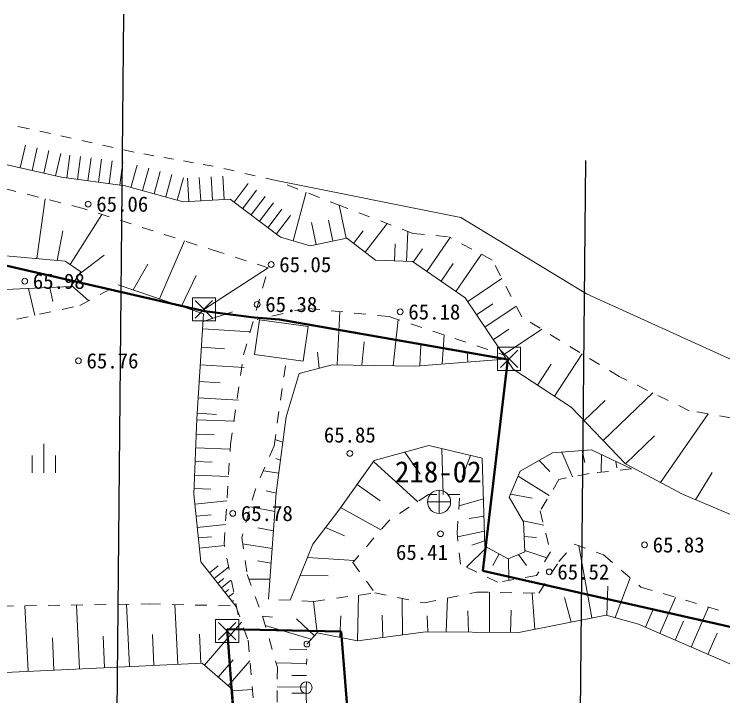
# Model space of a CAD drawing. Units: millimetres, scale not verified. Extents: x 0 to 478532, y 0 to 420999.
# Drawn here: x 160449 to 191054, y 176582 to 206000 of the extents above; entities that cross this region are included whole.
import ezdxf
from ezdxf.enums import TextEntityAlignment as Align

# ---------------------------------------------------------------- set-up
doc = ezdxf.new("R2010")
doc.units = ezdxf.units.MM
doc.header["$LTSCALE"] = 500
doc.linetypes.add('USER1', pattern=[2, 1, -1])
doc.linetypes.add('USER3', pattern=[2, 0.5, -1.5])
for name, color, linetype, lineweight in [('BGD', 7, 'Continuous', 13), ('BGD-EXST', 7, 'Continuous', 13), ('BMK-1', 171, 'Continuous', 25), ('BMK-SRVR', 3, 'Continuous', 13), ('境界', 6, 'Continuous', 50)]:
    doc.layers.add(name, color=color, linetype=linetype, lineweight=lineweight)
doc.styles.add('ＭＳ ゴシック', font='')
doc.styles.get('ＭＳ ゴシック').set_extended_font_data('MS Gothic')

msp = doc.modelspace()

# ---------------------------------------------------------------- linework, layer by layer
at = {"layer": 'BGD'}
for p, q in [((161108.1, 201049.7), (160609.4, 201156.8)), ((162011.6, 200848.9), (161559.9, 200949.3)), ((162915.1, 200648), (162463.4, 200748.4)), ((163818.6, 200447.1), (163366.9, 200547.6)), ((160712.8, 199369), (160937.5, 200343.5)), ((161220.4, 199252.1), (161445, 200226.5)), ((164722.1, 200246.3), (164270.4, 200346.7)), ((162489.2, 198959.6), (158429, 199895.5)), ((161727.9, 199135.1), (161952.5, 200109.5)), ((162235.4, 199018.1), (162460, 199992.5)), ((162718.5, 198929.1), (162850.2, 199920.4)), ((163177.1, 198868.2), (163308.9, 199859.5)), ((165625.6, 200045.4), (165173.9, 200145.8)), ((166480.4, 199893.5), (166053, 199969.5)), ((163635.8, 198807.2), (163767.5, 199798.5)), ((164094.4, 198746.3), (164226.1, 199737.6)), ((164553, 198685.3), (164684.8, 199676.6)), ((165011.7, 198624.4), (165143.4, 199615.7)), ((167335.3, 199741.6), (166907.9, 199817.6)), ((168190.1, 199589.8), (167762.7, 199665.7)), ((165491.1, 198524.8), (165757.2, 199488.8)), ((165991.2, 198386.7), (166257.4, 199350.6)), ((169045, 199437.9), (168617.6, 199513.8)), ((169951.3, 199232), (169498.1, 199334.9)), ((165241, 198593.9), (162489.2, 198959.6)), ((166491.4, 198248.6), (166757.6, 199212.5)), ((166991.6, 198110.5), (167257.7, 199074.4)), ((168503.8, 197948.3), (168444.9, 198946.5)), ((169011.9, 197978.3), (168952.9, 198976.5)), ((169519.9, 198008.3), (169461, 199006.5)), ((170857.6, 199026.1), (170404.4, 199129.1)), ((167491.7, 197972.4), (167757.9, 198936.3)), ((167995.8, 197918.3), (167936.9, 198916.6)), ((169955.9, 197886.3), (170557, 198685.5)), ((171763.9, 198820.3), (171310.7, 198923.2)), ((171763.9, 198820.3), (179742.9, 197222.3)), ((167741.8, 197903.3), (165241, 198593.9)), ((170319.9, 197612.6), (170921, 198411.7)), ((161423.6, 195450.5), (161791.5, 198029.1)), ((169773.9, 198023.2), (167741.8, 197903.3)), ((171958.1, 196380.5), (169773.9, 198023.2)), ((170684, 197338.8), (171285.1, 198137.9)), ((172501, 196218), (173056.5, 198314)), ((171048, 197065), (171649.1, 197864.2)), ((174788.2, 196326.9), (174486.5, 197754)), ((171412, 196791.2), (172013.1, 197590.4)), ((162867.6, 195194.3), (164241.6, 197353.8)), ((171776.1, 196517.4), (172377.2, 197316.6)), ((174217.4, 196206.2), (174026.8, 197107.4)), ((179742.9, 197222.3), (185167.6, 193931.3)), ((173496.4, 196053.8), (173293.1, 197015.4)), ((175606.2, 195723.7), (176553.5, 196966.3)), ((162302.3, 195375.2), (162546.6, 196654.9)), ((175109.1, 196102.7), (175526.8, 196650.4)), ((177395.3, 195330), (177444.5, 196627.2)), ((166728.9, 193718.2), (167806.3, 196213.9)), ((171958.1, 196380.5), (173234.8, 195998.5)), ((173234.8, 195998.5), (174809.2, 196331.3)), ((174809.2, 196331.3), (176056.1, 195380.7)), ((178273.9, 194892.3), (179279, 196357.6)), ((176876.4, 195349.6), (176904.3, 196085.9)), ((177687.8, 195294.3), (178087.9, 195877.6)), ((162652.1, 195345.2), (159256.9, 195636.3)), ((163261.3, 194783.2), (164340.1, 195599.9)), ((179529.2, 194031.1), (180630.1, 195636)), ((163324.6, 194874.4), (162652.1, 195345.2)), ((176056.1, 195380.7), (177649.9, 195320.3)), ((177649.9, 195320.3), (179922.1, 193761.6)), ((165588.7, 194105.8), (166215.1, 195216.4)), ((168645.1, 193261.5), (171423.9, 195050.7)), ((178887.3, 194471.5), (179413.3, 195238.2)), ((162889.5, 194247.2), (163324.6, 194874.4)), ((167681.1, 193394.5), (168311.8, 194727.2)), ((180035.4, 193593.4), (181510.9, 194587)), ((162889.5, 194247.2), (157792.7, 194014.3)), ((161066.2, 194163.9), (161334.9, 193001.5)), ((161985, 194205.8), (162124.6, 193595.4)), ((162922.9, 194295.3), (163668.2, 193631.8)), ((164943.1, 194325.3), (168632.6, 193071.1)), ((179922.1, 193761.6), (182000.4, 190675.3)), ((185167.6, 193931.3), (191571.6, 191025.5)), ((168270.1, 192886.5), (169020.1, 193636.5)), ((168270.1, 193636.5), (169020.1, 192886.5)), ((180415.3, 193029.2), (181120.6, 193504.1)), ((168610.9, 192740.9), (169884.3, 193154.7)), ((174403, 190868), (174509, 193162.7)), ((180778.5, 192489.8), (182127, 193397.9)), ((168335, 188534.1), (168632.6, 193071.1)), ((176819.2, 190830), (177028.3, 192820.9)), ((171040.9, 192813.2), (170828.3, 191318.2)), ((173139.8, 192514.7), (171040.9, 192813.2)), ((172927.2, 191019.7), (173139.8, 192514.7)), ((168590, 192421.4), (170660.8, 192285.6)), ((181141.4, 191951), (181814.9, 192404.5)), ((181585.7, 191291.2), (183235.1, 192402)), ((178926.2, 190902.3), (179016.7, 192157.3)), ((168538, 191628.6), (169528.9, 191563.6)), ((175458.7, 190851.4), (175561, 191852.3)), ((177972.2, 190829.5), (178008.5, 191716.3)), ((170828.3, 191318.2), (172927.2, 191019.7)), ((173616.5, 190722.3), (173555.3, 191410.3)), ((180036.3, 190987.1), (180014.2, 191444.3)), ((181446.9, 190748.4), (182196.9, 191498.4)), ((181446.9, 191498.4), (182196.9, 190748.4)), ((183784.1, 189513), (184974.3, 191339.6)), ((177781.2, 190814.9), (181821.9, 191123.4)), ((168488.2, 190869.9), (170385.1, 190745.5)), ((172760.6, 190499), (174187.8, 190871.4)), ((174187.8, 190871.4), (177781.2, 190814.9)), ((182000.4, 190675.3), (184507.1, 189041.9)), ((183053.5, 189989.1), (183641.7, 190891.8)), ((172190.1, 188618.7), (172760.6, 190499)), ((168440.6, 190143.7), (169348.3, 190084.2)), ((185888.3, 187601.7), (188027.4, 189653)), ((168395, 189448.7), (170132.5, 189334.8)), ((185067.7, 188457.3), (185979.8, 189332)), ((184507.1, 189041.9), (186857.3, 186591.1)), ((168335, 188534.1), (168214.4, 185277.7)), ((168351.4, 188783.6), (169182.8, 188729.1)), ((171762.9, 185342.8), (172190.1, 188618.7)), ((188366.4, 185786.2), (190420.5, 188748.4)), ((168333.6, 188495.3), (169971.3, 188434.6)), ((168310.6, 187875.2), (169085.7, 187846.5)), ((172047.8, 187526.9), (171712.5, 187643.4)), ((186850.4, 186598.3), (188104.6, 187801.1)), ((161728, 187457.8), (161728, 186207.8)), ((178352, 187379.4), (175994.1, 186734.5)), ((180661.9, 186833.8), (178352, 187379.4)), ((168288.5, 187278.9), (169779.2, 187223.6)), ((177322.9, 187098), (177987.6, 186153)), ((178918.3, 187245.7), (178976.1, 185265)), ((182306.3, 186279.6), (183694.8, 187071.4)), ((183694.8, 187071.4), (185388.3, 187196.4)), ((184103.2, 187101.5), (184556.9, 186034.8)), ((184975.1, 187165.9), (185098.9, 186647.3)), ((185388.3, 187196.4), (187116.9, 186376.1)), ((161228, 186957.8), (161228, 186207.8)), ((162228, 186957.8), (162228, 186207.8)), ((171946, 186746.5), (171750.7, 186831)), ((175994.1, 186734.5), (174473.9, 184600.1)), ((180150, 186954.7), (179799.7, 186015.8)), ((180661.9, 186833.8), (180782, 183042.8)), ((183121.5, 186744.4), (183588.8, 186262.9)), ((185808, 186997.2), (185806.8, 186236)), ((186440.5, 186697.1), (186471.7, 186427.6)), ((168266.6, 186688.9), (169004.1, 186661.6)), ((175964, 186692.2), (177879.4, 184959.1)), ((186857.3, 186591.1), (189317.6, 185278.8)), ((168245, 186105.1), (169704.5, 186051)), ((171872.9, 186186.3), (171211.2, 186293.3)), ((181821.6, 185152), (182306.3, 186279.6)), ((189874.9, 185043.8), (190593.2, 186212.8)), ((182210.8, 186057.2), (183560.6, 185225.5)), ((168223.6, 185527.5), (168945.6, 185500.7)), ((175260.4, 185704.4), (176257.8, 184999.9)), ((168214.4, 185277.7), (168505, 182370.9)), ((171761.7, 185326.4), (171336.5, 185423)), ((171762.9, 185342.8), (171427.8, 180749.6)), ((181880.4, 185288.8), (182820, 185109.7)), ((189317.6, 185278.8), (191879.5, 184198.5)), ((168256.9, 184852.1), (169636.8, 184990.1)), ((180717.3, 185084.3), (179660.2, 184780.4)), ((182450.3, 184095.6), (181821.6, 185152)), ((171703.6, 184529.5), (170650.8, 184733.8)), ((174473.9, 184600.1), (173353.3, 183124.5)), ((174549.3, 184706), (176291.3, 183747.8)), ((168308.7, 184334.3), (168956, 184399)), ((180740.9, 184341.1), (180101.8, 184231.1)), ((168357.3, 183848.5), (169571.7, 183970)), ((182427.7, 184133.6), (183318.5, 183950.8)), ((182502.8, 182799.5), (182450.3, 184095.6)), ((171643.2, 183702), (170972.1, 183832.7)), ((173896.7, 183840), (174720.3, 183489.8)), ((180761.7, 183682.8), (179593.6, 183445.4)), ((168402.8, 183392.8), (168972.5, 183449.8)), ((182476, 183459.5), (183012.2, 183407.4)), ((168446.2, 182959), (169530.7, 183067.4)), ((171587.7, 182941.6), (170314.2, 183137.7)), ((172373.7, 180705.3), (173353.3, 183124.5)), ((180774.8, 183268.8), (180211.6, 183077.9)), ((180782, 183042.8), (181779.7, 182491.3)), ((185401.7, 179943.6), (184835, 183052.4)), ((180860.4, 182999.4), (179983.9, 182134.2)), ((181779.7, 182491.3), (182502.8, 182799.5)), ((182500.6, 182853.1), (183451.6, 182533.3)), ((173118.4, 182544.4), (175151.9, 182425.5)), ((181397.3, 182702.7), (181117.7, 182199.3)), ((181794, 182497.4), (181817.2, 181567.4)), ((182225.2, 182681.2), (182572.9, 182199.3)), ((168505, 182370.9), (170021.1, 180457.9)), ((168883.4, 181893.4), (169261.1, 182192.7)), ((169081.3, 181643.8), (169705.3, 182138.3)), ((171541.4, 182307), (170955.5, 182408.1)), ((169244.7, 181437.5), (169502.5, 181641.8)), ((169400, 181241.6), (169812.4, 181568.5)), ((171490.9, 181613.8), (170579.6, 181619.1)), ((172812, 181787.8), (174006.4, 181760)), ((186403.5, 179955.2), (187055.5, 181672.8)), ((186039.9, 180057.1), (186087.3, 181320.7)), ((169555.2, 181045.7), (169709.9, 181168.2)), ((169710.5, 180849.7), (169916.7, 181013.2)), ((175282.3, 178952.9), (175314.4, 180925.8)), ((180980.2, 179322.8), (180981.5, 181048.9)), ((182930.7, 179449.3), (182821.9, 181014.4)), ((169865.8, 180653.8), (169917.3, 180694.7)), ((173537.9, 179306), (173376.9, 180658.2)), ((177225.5, 179211.4), (177205.2, 180785.3)), ((179112.8, 179337.7), (179157.5, 180796.4)), ((184498.8, 179763), (184220.3, 180826.5)), ((188339.7, 179270), (189016.7, 180831.7)), ((161047.5, 177641.6), (160913.9, 180467)), ((163264.8, 177746.5), (163134.6, 180500.4)), ((165426.1, 177848.7), (165299.1, 180533)), ((167514.1, 177947.4), (167392.4, 180520.8)), ((181886.4, 179315.6), (181913.9, 180277.3)), ((187715, 179540.8), (188036.9, 180283.5)), ((189687.1, 178685.9), (190435.6, 180412.4)), ((174508.8, 179109.5), (174555.5, 180030.2)), ((176364, 179096.8), (176340.2, 180057.7)), ((178317.1, 179344), (178289.6, 180030.2)), ((180074.2, 179330), (180046.8, 180249.9)), ((186010.3, 180065.4), (182247.5, 179312.7)), ((187408.5, 179673.7), (186010.3, 180065.4)), ((168666.4, 177910.5), (170272, 179758.6)), ((169271.8, 179002.5), (170021.8, 179752.5)), ((169271.8, 179752.5), (170021.8, 179002.5)), ((173413.2, 179168.2), (172646.5, 179898.7)), ((192238.2, 177579.9), (187408.5, 179673.7)), ((188996.5, 178985.3), (189352.4, 179806.3)), ((173281.3, 179022.3), (171293.3, 179612.9)), ((162163.3, 177694.4), (162097.3, 179089.1)), ((164352.4, 177797.9), (164288.1, 179157.3)), ((166484.8, 177898.8), (166422.2, 179222.1)), ((168514.9, 177994.8), (168455.8, 179245.8)), ((173537.9, 179306), (173094.8, 178816.2)), ((175282.3, 178952.9), (173537.9, 179306)), ((178227.6, 179344.7), (175282.3, 178952.9)), ((182247.5, 179312.7), (178227.6, 179344.7)), ((190413.3, 178371.1), (190806.8, 179278.8)), ((173091, 178584.3), (172337.3, 178596.5)), ((169263.2, 177391.9), (169911.4, 178138)), ((168566.5, 177997.2), (157166.1, 177458)), ((169875.6, 176860), (168566.5, 177997.2)), ((169694.4, 177017.3), (170631, 178095.3)), ((173081.2, 177981.3), (171758.6, 178002.8)), ((173072.6, 177452.2), (172442.5, 177462.5)), ((173064.4, 176948.2), (171807.1, 176968.6)), ((173064.2, 176933.2), (173080.7, 174800.6)), ((170384.4, 170549.4), (169875.6, 176860)), ((169881.1, 176791.1), (170742.7, 176860.6)), ((173066, 176698.3), (172435, 176693.4))]:
    msp.add_line(p, q, dxfattribs=at)
at = {"layer": 'BGD', "linetype": 'USER1'}
for p, q in [((163430.7, 197613.1), (158316, 198911.3)), ((174562.6, 197724.2), (171763.9, 198820.3)), ((177669.5, 196541.5), (174562.6, 197724.2)), ((169309.9, 195733.1), (163430.7, 197613.1)), ((177669.5, 196541.5), (179220.4, 196388.9)), ((181096.5, 195386.9), (179220.4, 196388.9)), ((171423.9, 195050.7), (169309.9, 195733.1)), ((182368.8, 192931.1), (181096.5, 195386.9)), ((170355.5, 191292), (171423.9, 195050.7)), ((163283, 193422.1), (164943.1, 194325.3)), ((159590.8, 192624.9), (163283, 193422.1)), ((173036, 193308.1), (170945.4, 192829.1)), ((176631.4, 192953.3), (173036, 193308.1)), ((176631.4, 192953.3), (181578.1, 191302.5)), ((186581, 190358.2), (182368.8, 192931.1)), ((169792.9, 187438.3), (170355.5, 191292)), ((171672.8, 187363.9), (172206.8, 191122.2)), ((189598.3, 188887), (186581, 190358.2)), ((196336.3, 187750.8), (189598.3, 188887)), ((169518.4, 183133.3), (169792.9, 187438.3)), ((171672.8, 187363.9), (170870.5, 185502.8)), ((185279, 186179.6), (183977.7, 185918.7)), ((187116.9, 186376.1), (185279, 186179.6)), ((183977.7, 185918.7), (183164.7, 184567.6)), ((170870.5, 185502.8), (170273.8, 183413.8)), ((178349.5, 185265.4), (176638.1, 184150.3)), ((179696.1, 185264.6), (178349.5, 185265.4)), ((179574.3, 183620.9), (179696.1, 185264.6)), ((183164.7, 184567.6), (183606.1, 182798)), ((176638.1, 184150.3), (175078.6, 182340.5)), ((170273.8, 183413.8), (170508, 181811.3)), ((179723.7, 182260.7), (179574.3, 183620.9)), ((170124.1, 180070.9), (169518.4, 183133.3)), ((183972.2, 182375.8), (184649.5, 183120)), ((184649.5, 183120), (185908, 182661.3)), ((183606.1, 182798), (183009.7, 181776.1)), ((185908, 182661.3), (187517.8, 181274.6)), ((175078.6, 182340.5), (176021.4, 181023.5)), ((181326.5, 181481.5), (179723.7, 182260.7)), ((183109, 181009), (183972.2, 182375.8)), ((170508, 181811.3), (171176.8, 180015.8)), ((183009.7, 181776.1), (181326.5, 181481.5)), ((187517.8, 181274.6), (191253.9, 180170.7)), ((173376.9, 180658.2), (176021.4, 181023.5)), ((176021.4, 181023.5), (178164.3, 180592.2)), ((178164.3, 180592.2), (180435.5, 181059.1)), ((180435.5, 181059.1), (183109, 181009)), ((173376.9, 180658.2), (171427.8, 180749.6)), ((155915.5, 180391.7), (166272.3, 180547.6)), ((166272.3, 180547.6), (170021.1, 180457.9)), ((170021.1, 180457.9), (170550.8, 178981.7)), ((171606.2, 179974.9), (171176.8, 180015.8)), ((171176.8, 180015.8), (171816, 177804.2)), ((170550.8, 178981.7), (171062.9, 173321.4)), ((171816, 177804.2), (171765.7, 173110))]:
    msp.add_line(p, q, dxfattribs=at)
at = {"layer": 'BGD', "linetype": 'USER3'}
msp.add_line((173064.2, 176933.2), (173094.8, 178816.2), dxfattribs=at)
at = {"layer": 'BGD'}
for points in [[(168145.1, 192761.5), (169145.1, 192761.5), (169145.1, 193761.5), (168145.1, 193761.5)], [(181321.9, 190623.4), (182321.9, 190623.4), (182321.9, 191623.4), (181321.9, 191623.4)], [(169146.8, 178877.5), (170146.8, 178877.5), (170146.8, 179877.5), (169146.8, 179877.5)]]:
    msp.add_lwpolyline(points, close=True, dxfattribs=at)
for centre, radius in [((173094.8, 178816.2), 125), ((173064.2, 176933.2), 250)]:
    msp.add_circle(centre, radius, dxfattribs=at)
at = {"layer": 'BGD-EXST'}
for centre in [(163644.2, 197805.1), (171547.5, 195194.4), (160904.7, 194475.1), (170943.7, 193475.8), (177121.8, 193152.4), (163222.4, 191041.7), (174947, 187042.7), (169887.8, 184453.9), (178862.8, 183576.5), (187674.9, 183096.9), (183557.7, 181927.7)]:
    msp.add_circle(centre, 125, dxfattribs=at)
at = {"layer": 'BMK-1'}
for p, q in [((165176.3, 205999.9), (164100.9, 92943.6)), ((185117.2, 199690.7), (184112.7, 94085.4))]:
    msp.add_line(p, q, dxfattribs=at)
at = {"layer": 'BMK-SRVR'}
for p, q in [((178797.4, 184453.6), (178797.4, 185453.6)), ((178297.4, 184953.6), (179297.4, 184953.6))]:
    msp.add_line(p, q, dxfattribs=at)
msp.add_circle((178797.4, 184953.6), 500, dxfattribs=at)
at = {"layer": '境界'}
for p, q in [((168674.3, 193187.9), (125556.3, 203018)), ((170811.2, 192915), (168674.3, 193187.9)), ((171902.9, 192823.3), (170811.2, 192915)), ((181776, 191096.6), (171902.9, 192823.3)), ((180695.9, 181973.8), (181776, 191096.6)), ((201934.1, 177158.8), (180695.9, 181973.8)), ((174564.5, 179359.4), (169649, 179464.2)), ((169649, 179464.2), (170453.9, 168251.3)), ((175572.6, 167214.2), (174564.5, 179359.4))]:
    msp.add_line(p, q, dxfattribs=at)

# ---------------------------------------------------------------- texts
at = {"layer": 'BGD-EXST', "style": 'ＭＳ ゴシック'}
for s, p in [('65.06', (163994.2, 197805.1)), ('65.05', (171897.5, 195194.4)), ('65.98', (161254.7, 194475.1)), ('65.38', (171293.7, 193475.8)), ('65.18', (177471.8, 193152.4)), ('65.76', (163572.4, 191041.7)), ('65.85', (173822, 187842.7)), ('65.78', (170237.8, 184453.9)), ('65.83', (188024.9, 183096.9)), ('65.41', (176937.8, 182776.5)), ('65.52', (183907.7, 181927.7))]:
    msp.add_text(s, height=659.8, dxfattribs=at).set_placement(p, align=Align.MIDDLE_LEFT)
at = {"layer": 'BMK-SRVR', "style": 'ＭＳ ゴシック'}
msp.add_text('218-02', height=916.4, dxfattribs=at).set_placement((178765.4, 186248), align=Align.MIDDLE_CENTER)

doc.saveas('drawing.dxf')
